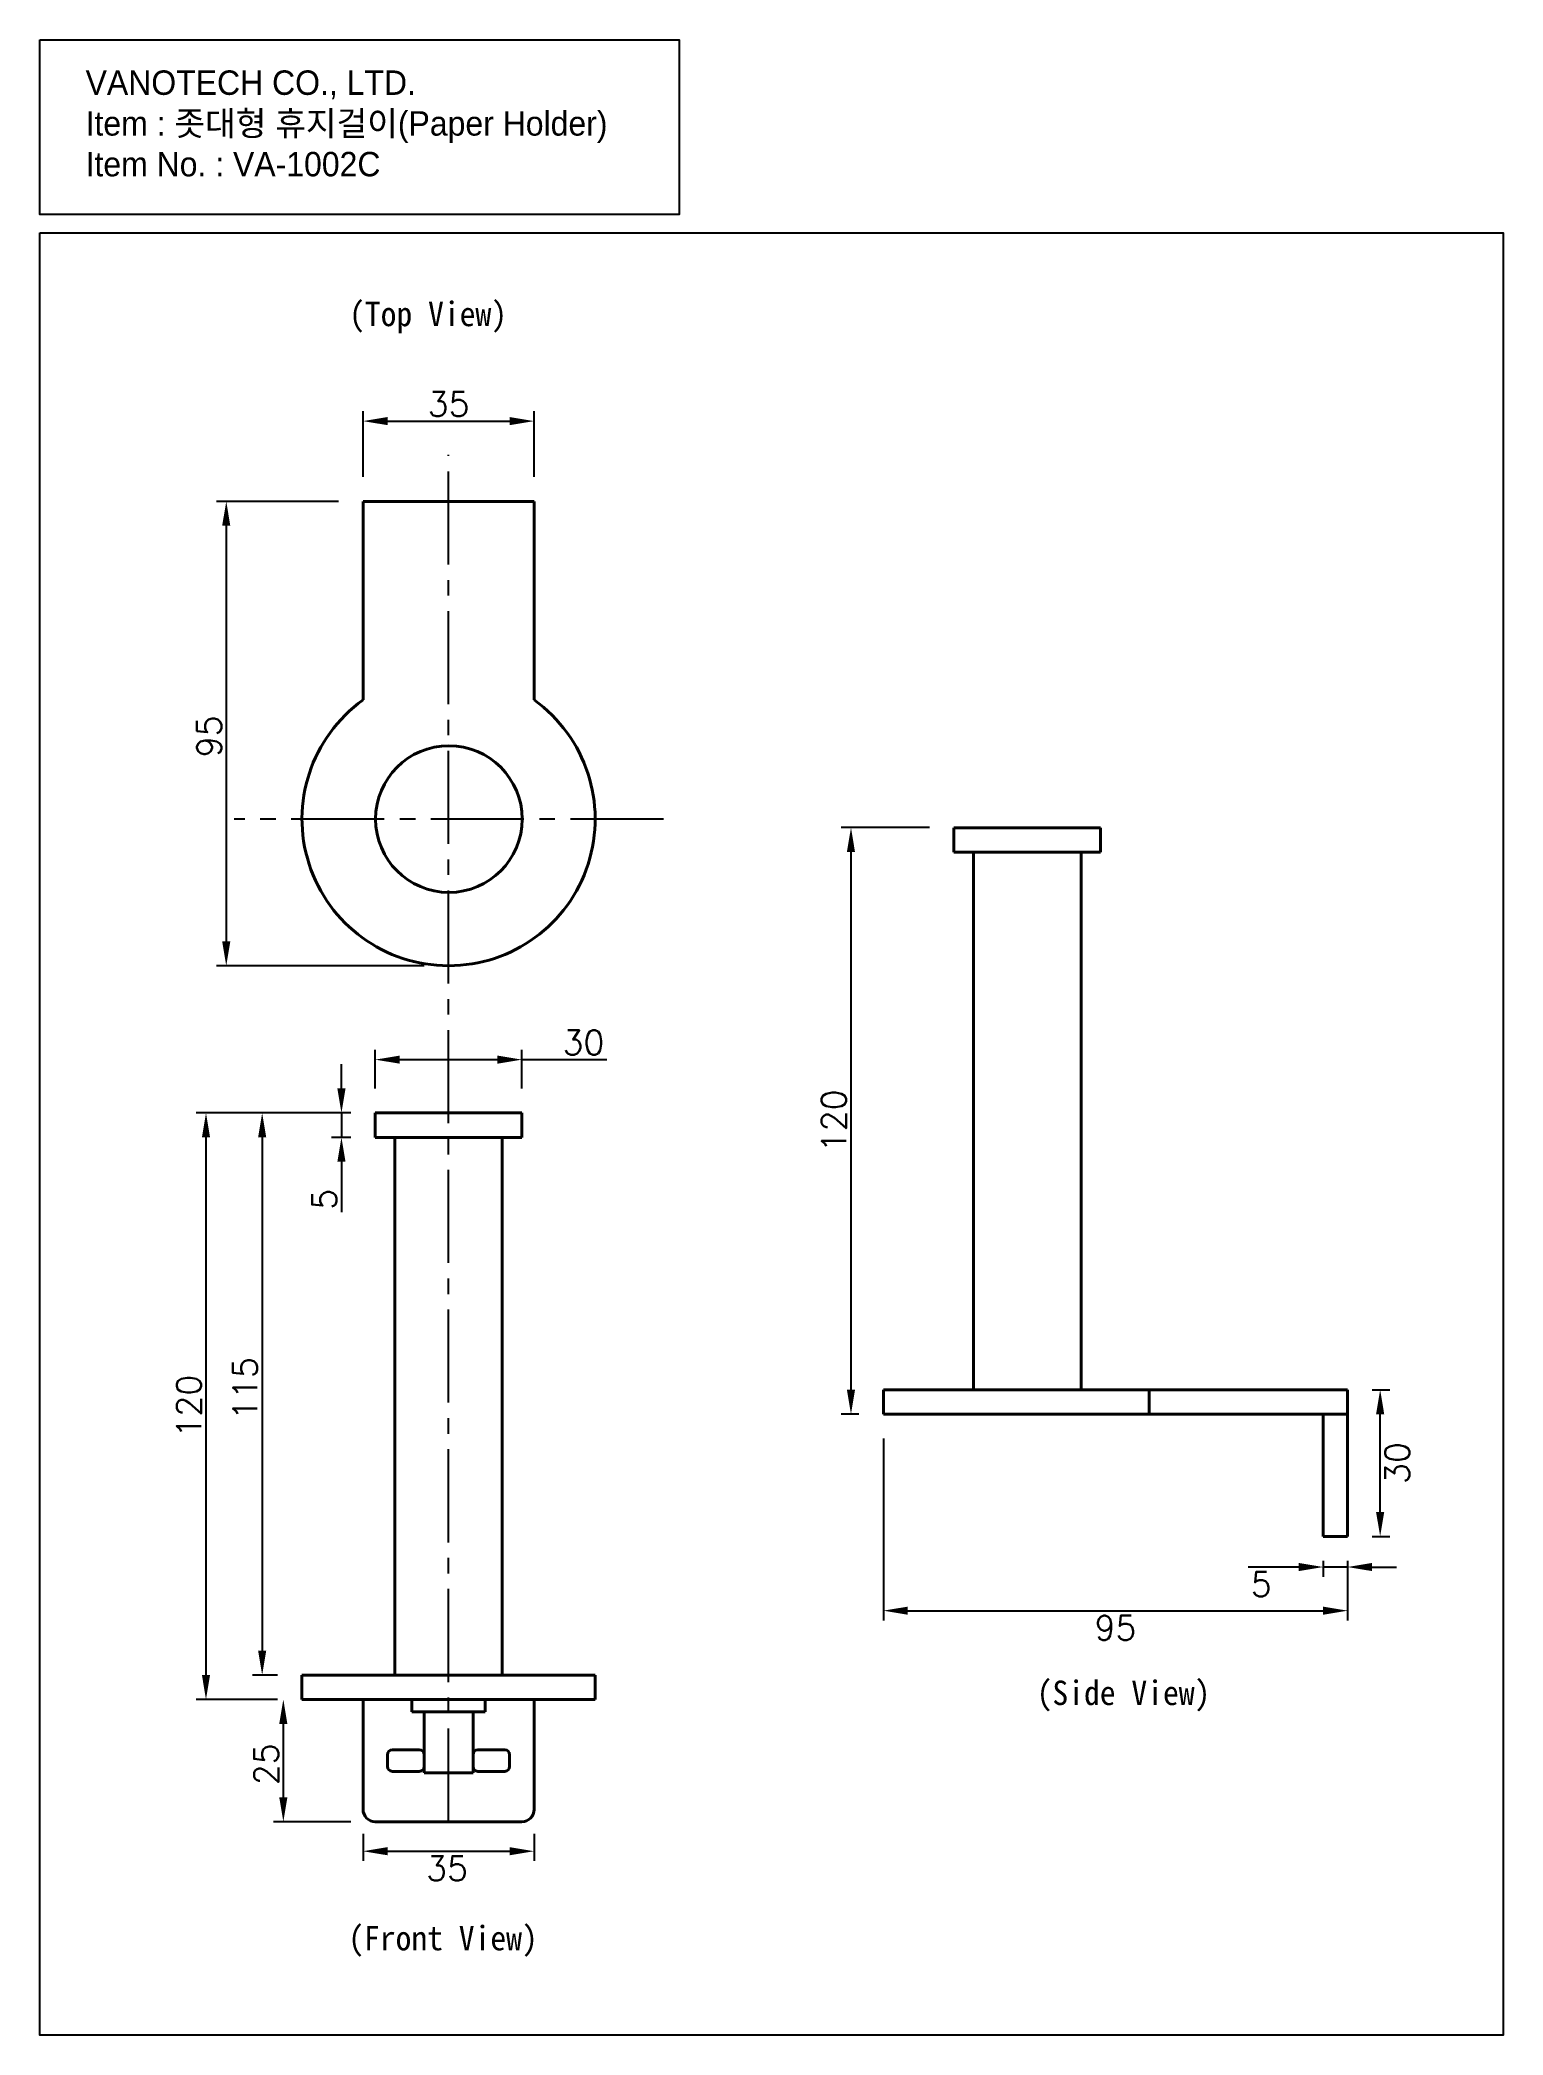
# Model space of a CAD drawing. Header units: millimetres. Extents: x 505 to 1401, y 920 to 2372.
# Drawn here: x 504.8 to 804.3, y 919.6 to 1327.7 of the extents above; entities outside this region: 4.
import ezdxf

# ---------------------------------------------------------------- set-up
doc = ezdxf.new("R2010")
doc.units = ezdxf.units.MM
doc.linetypes.add('CENTER2', pattern=[28.575, 19.05, -3.175, 3.175, -3.175])
doc.styles.get("Standard").update_dxf_attribs({"font": 'txt.shx', "bigfont": 'whgtxt.shx'})
doc.styles.add('스타일', font='', dxfattribs={"height": 20})
doc.styles.get('스타일').set_extended_font_data('Gulim')
doc.dimstyles.new('ISO-25', dxfattribs={"dimtxt": 5, "dimasz": 5, "dimexe": 2, "dimexo": 2, "dimgap": 2, "dimtad": 2, "dimtxsty": 'Standard', "dimcen": 2.5, "dimadec": 0, "dimazin": 0, "dimtfac": 1, "dimtmove": 0, "dimatfit": 3, "dimfxl": 1, "dimarcsym": 0})

# ---------------------------------------------------------------- blocks, each defined once
blk = doc.blocks.new('*D2')
at = {"color": 0, "lineweight": -2, "transparency": 16777216}
for p, q in [((570.99, 1238.32), (570.99, 1251.74)), ((575.99, 1249.74), (600.99, 1249.74)), ((605.99, 1238.32), (605.99, 1251.74))]:
    blk.add_line(p, q, dxfattribs=at)
at = {"color": 0, "transparency": 16777216}
for points in [[(575.99, 1250.57), (575.99, 1248.91), (570.99, 1249.74)], [(600.99, 1250.57), (600.99, 1248.91), (605.99, 1249.74)]]:
    blk.add_solid(points, dxfattribs=at)
at = {"layer": 'Defpoints', "color": 0, "transparency": 16777216}
for p in [(605.99, 1249.74), (570.99, 1233.32), (605.99, 1233.32)]:
    blk.add_point(p, dxfattribs=at)
at = {"color": 7, "transparency": 16777216, "insert": (588.49, 1253.24), "char_height": 5, "attachment_point": 5}
blk.add_mtext('35', dxfattribs=at)
blk = doc.blocks.new('*D3')
at = {"color": 0, "lineweight": -2, "transparency": 16777216}
for p, q in [((565.99, 1233.32), (540.99, 1233.32)), ((542.99, 1228.32), (542.99, 1143.32)), ((583.49, 1138.32), (540.99, 1138.32))]:
    blk.add_line(p, q, dxfattribs=at)
at = {"color": 0, "transparency": 16777216}
for points in [[(542.15, 1228.32), (543.82, 1228.32), (542.99, 1233.32)], [(542.15, 1143.32), (543.82, 1143.32), (542.99, 1138.32)]]:
    blk.add_solid(points, dxfattribs=at)
at = {"layer": 'Defpoints', "color": 0, "transparency": 16777216}
for p in [(570.99, 1233.32), (542.99, 1138.32), (588.49, 1138.32)]:
    blk.add_point(p, dxfattribs=at)
at = {"color": 7, "transparency": 16777216, "insert": (539.49, 1185.24), "char_height": 5, "attachment_point": 5, "rotation": 90}
blk.add_mtext('95', dxfattribs=at)
blk = doc.blocks.new('*D7')
at = {"color": 0, "lineweight": -2, "transparency": 16777216}
for p, q in [((568.49, 1108.21), (548.34, 1108.21)), ((550.34, 1103.21), (550.34, 998.21)), ((553.49, 993.21), (548.34, 993.21))]:
    blk.add_line(p, q, dxfattribs=at)
at = {"color": 0, "transparency": 16777216}
for points in [[(549.51, 1103.21), (551.17, 1103.21), (550.34, 1108.21)], [(549.51, 998.21), (551.17, 998.21), (550.34, 993.21)]]:
    blk.add_solid(points, dxfattribs=at)
at = {"layer": 'Defpoints', "color": 0, "transparency": 16777216}
for p in [(573.49, 1108.21), (550.34, 993.21), (558.49, 993.21)]:
    blk.add_point(p, dxfattribs=at)
at = {"color": 7, "transparency": 16777216, "insert": (546.84, 1051.82), "char_height": 5, "attachment_point": 5, "rotation": 90}
blk.add_mtext('115', dxfattribs=at)
blk = doc.blocks.new('*D8')
at = {"color": 0, "lineweight": -2, "transparency": 16777216}
for p, q in [((568.49, 1108.21), (536.84, 1108.21)), ((538.84, 1103.21), (538.84, 993.21)), ((553.49, 988.21), (536.84, 988.21))]:
    blk.add_line(p, q, dxfattribs=at)
at = {"color": 0, "transparency": 16777216}
for points in [[(538.01, 1103.21), (539.67, 1103.21), (538.84, 1108.21)], [(538.01, 993.21), (539.67, 993.21), (538.84, 988.21)]]:
    blk.add_solid(points, dxfattribs=at)
at = {"layer": 'Defpoints', "color": 0, "transparency": 16777216}
for p in [(573.49, 1108.21), (538.84, 988.21), (558.49, 988.21)]:
    blk.add_point(p, dxfattribs=at)
at = {"color": 7, "transparency": 16777216, "insert": (535.34, 1048.21), "char_height": 5, "attachment_point": 5, "rotation": 90}
blk.add_mtext('120', dxfattribs=at)
blk = doc.blocks.new('*D9')
at = {"color": 0, "lineweight": -2, "transparency": 16777216}
for p, q in [((570.99, 960.71), (570.99, 955.17)), ((605.99, 960.71), (605.99, 955.17)), ((575.99, 957.17), (600.99, 957.17))]:
    blk.add_line(p, q, dxfattribs=at)
at = {"color": 0, "transparency": 16777216}
for points in [[(575.99, 958), (575.99, 956.34), (570.99, 957.17)], [(600.99, 958), (600.99, 956.34), (605.99, 957.17)]]:
    blk.add_solid(points, dxfattribs=at)
at = {"layer": 'Defpoints', "color": 0, "transparency": 16777216}
for p in [(570.99, 965.71), (605.99, 965.71), (605.99, 957.17)]:
    blk.add_point(p, dxfattribs=at)
at = {"color": 7, "transparency": 16777216, "insert": (588.19, 953.67), "char_height": 5, "attachment_point": 5}
blk.add_mtext('35', dxfattribs=at)
blk = doc.blocks.new('*D10')
at = {"color": 0, "lineweight": -2, "transparency": 16777216}
for p, q in [((553.49, 988.21), (552.67, 988.21)), ((554.67, 968.21), (554.67, 983.21)), ((568.49, 963.21), (552.67, 963.21))]:
    blk.add_line(p, q, dxfattribs=at)
at = {"color": 0, "transparency": 16777216}
for points in [[(553.83, 983.21), (555.5, 983.21), (554.67, 988.21)], [(553.83, 968.21), (555.5, 968.21), (554.67, 963.21)]]:
    blk.add_solid(points, dxfattribs=at)
at = {"layer": 'Defpoints', "color": 0, "transparency": 16777216}
for p in [(554.67, 988.21), (558.49, 988.21), (573.49, 963.21)]:
    blk.add_point(p, dxfattribs=at)
at = {"color": 7, "transparency": 16777216, "insert": (551.17, 974.97), "char_height": 5, "attachment_point": 5, "rotation": 90}
blk.add_mtext('25', dxfattribs=at)
blk = doc.blocks.new('*D11')
at = {"color": 0, "lineweight": -2, "transparency": 16777216}
for p, q in [((573.49, 1113.21), (573.49, 1121.11)), ((578.49, 1119.11), (598.49, 1119.11)), ((603.49, 1113.21), (603.49, 1121.11)), ((603.49, 1119.11), (620.85, 1119.11))]:
    blk.add_line(p, q, dxfattribs=at)
at = {"color": 0, "transparency": 16777216}
for points in [[(578.49, 1119.94), (578.49, 1118.28), (573.49, 1119.11)], [(598.49, 1119.94), (598.49, 1118.28), (603.49, 1119.11)]]:
    blk.add_solid(points, dxfattribs=at)
at = {"layer": 'Defpoints', "color": 0, "transparency": 16777216}
for p in [(603.49, 1119.11), (573.49, 1108.21), (603.49, 1108.21)]:
    blk.add_point(p, dxfattribs=at)
at = {"color": 7, "transparency": 16777216, "insert": (616.1, 1122.61), "char_height": 5, "attachment_point": 5}
blk.add_mtext('30', dxfattribs=at)
blk = doc.blocks.new('*D12')
at = {"color": 0, "lineweight": -2, "transparency": 16777216}
for p, q in [((566.56, 1113.21), (566.56, 1118.21)), ((568.49, 1108.21), (564.56, 1108.21)), ((566.56, 1108.21), (566.56, 1103.21)), ((568.49, 1103.21), (564.56, 1103.21)), ((566.56, 1098.21), (566.56, 1087.88))]:
    blk.add_line(p, q, dxfattribs=at)
at = {"color": 0, "transparency": 16777216}
for points in [[(565.73, 1113.21), (567.4, 1113.21), (566.56, 1108.21)], [(565.73, 1098.21), (567.4, 1098.21), (566.56, 1103.21)]]:
    blk.add_solid(points, dxfattribs=at)
at = {"layer": 'Defpoints', "color": 0, "transparency": 16777216}
for p in [(573.49, 1108.21), (566.56, 1103.21), (573.49, 1103.21)]:
    blk.add_point(p, dxfattribs=at)
at = {"color": 7, "transparency": 16777216, "insert": (563.06, 1090.54), "char_height": 5, "attachment_point": 5, "rotation": 90}
blk.add_mtext('5', dxfattribs=at)
blk = doc.blocks.new('*D13')
at = {"color": 0, "lineweight": -2, "transparency": 16777216}
for p, q in [((677.47, 1041.57), (677.47, 1004.38)), ((772.47, 1016.57), (772.47, 1004.38)), ((682.47, 1006.38), (767.47, 1006.38))]:
    blk.add_line(p, q, dxfattribs=at)
at = {"color": 0, "transparency": 16777216}
for points in [[(682.47, 1007.21), (682.47, 1005.55), (677.47, 1006.38)], [(767.47, 1007.21), (767.47, 1005.55), (772.47, 1006.38)]]:
    blk.add_solid(points, dxfattribs=at)
at = {"layer": 'Defpoints', "color": 0, "transparency": 16777216}
for p in [(677.47, 1046.57), (772.47, 1021.57), (772.47, 1006.38)]:
    blk.add_point(p, dxfattribs=at)
at = {"color": 7, "transparency": 16777216, "insert": (724.97, 1002.88), "char_height": 5, "attachment_point": 5}
blk.add_mtext('95', dxfattribs=at)
blk = doc.blocks.new('*D14')
at = {"color": 0, "lineweight": -2, "transparency": 16777216}
for p, q in [((767.47, 1016.57), (767.47, 1013.31)), ((772.47, 1016.57), (772.47, 1013.31)), ((762.47, 1015.31), (752.14, 1015.31)), ((772.47, 1015.31), (767.47, 1015.31)), ((777.47, 1015.31), (782.47, 1015.31))]:
    blk.add_line(p, q, dxfattribs=at)
at = {"color": 0, "transparency": 16777216}
for points in [[(762.47, 1016.14), (762.47, 1014.48), (767.47, 1015.31)], [(777.47, 1016.14), (777.47, 1014.48), (772.47, 1015.31)]]:
    blk.add_solid(points, dxfattribs=at)
at = {"layer": 'Defpoints', "color": 0, "transparency": 16777216}
for p in [(767.47, 1021.57), (772.47, 1021.57), (767.47, 1015.31)]:
    blk.add_point(p, dxfattribs=at)
at = {"color": 7, "transparency": 16777216, "insert": (754.81, 1011.81), "char_height": 5, "attachment_point": 5}
blk.add_mtext('5', dxfattribs=at)
blk = doc.blocks.new('*D15')
at = {"color": 0, "lineweight": -2, "transparency": 16777216}
for p, q in [((686.92, 1166.57), (668.84, 1166.57)), ((670.84, 1161.57), (670.84, 1051.57)), ((672.47, 1046.57), (668.84, 1046.57))]:
    blk.add_line(p, q, dxfattribs=at)
at = {"color": 0, "transparency": 16777216}
for points in [[(670, 1161.57), (671.67, 1161.57), (670.84, 1166.57)], [(670, 1051.57), (671.67, 1051.57), (670.84, 1046.57)]]:
    blk.add_solid(points, dxfattribs=at)
at = {"layer": 'Defpoints', "color": 0, "transparency": 16777216}
for p in [(691.92, 1166.57), (670.84, 1046.57), (677.47, 1046.57)]:
    blk.add_point(p, dxfattribs=at)
at = {"color": 7, "transparency": 16777216, "insert": (667.34, 1106.57), "char_height": 5, "attachment_point": 5, "rotation": 90}
blk.add_mtext('120', dxfattribs=at)
blk = doc.blocks.new('*D16')
at = {"color": 0, "lineweight": -2, "transparency": 16777216}
for p, q in [((777.47, 1051.57), (781.14, 1051.57)), ((779.14, 1026.57), (779.14, 1046.57)), ((777.47, 1021.57), (781.14, 1021.57))]:
    blk.add_line(p, q, dxfattribs=at)
at = {"color": 0, "transparency": 16777216}
for points in [[(778.3, 1046.57), (779.97, 1046.57), (779.14, 1051.57)], [(778.3, 1026.57), (779.97, 1026.57), (779.14, 1021.57)]]:
    blk.add_solid(points, dxfattribs=at)
at = {"layer": 'Defpoints', "color": 0, "transparency": 16777216}
for p in [(772.47, 1051.57), (779.14, 1051.57), (772.47, 1021.57)]:
    blk.add_point(p, dxfattribs=at)
at = {"color": 7, "transparency": 16777216, "insert": (782.64, 1036.57), "char_height": 5, "attachment_point": 5, "rotation": 90}
blk.add_mtext('30', dxfattribs=at)

msp = doc.modelspace()

# ---------------------------------------------------------------- linework, layer by layer
for p, q in [((1396.15, 2371.644), (1396.15, 2276.644)), ((1401.15, 2371.644), (1401.15, 2276.644)), ((1396.15, 2331.011), (1401.15, 2331.011)), ((1396.15, 2276.644), (1401.15, 2276.644))]:
    msp.add_line(p, q)
at = {"color": 1, "linetype": 'CENTER2'}
for p, q in [((588.488, 963.211), (588.488, 1242.811)), ((632.488, 1168.322), (544.609, 1168.322))]:
    msp.add_line(p, q, dxfattribs=at)
at = {"lineweight": 40}
for p, q in [((570.988, 1233.322), (605.988, 1233.322)), ((570.988, 1192.689), (570.988, 1233.322)), ((605.988, 1233.322), (605.988, 1192.689)), ((691.922, 1166.565), (721.922, 1166.565)), ((691.922, 1161.565), (691.922, 1166.565)), ((721.922, 1161.565), (721.922, 1166.565)), ((691.922, 1161.565), (721.922, 1161.565)), ((695.922, 1051.565), (695.922, 1161.565)), ((717.922, 1051.565), (717.922, 1161.565)), ((573.488, 1108.211), (603.488, 1108.211)), ((573.488, 1103.211), (573.488, 1108.211)), ((603.488, 1103.211), (603.488, 1108.211)), ((573.488, 1103.211), (603.488, 1103.211)), ((577.488, 993.211), (577.488, 1103.211)), ((599.488, 993.211), (599.488, 1103.211)), ((772.472, 1051.565), (677.472, 1051.565)), ((677.472, 1051.565), (677.472, 1046.565)), ((704.422, 1051.565), (709.422, 1051.565)), ((731.839, 1051.565), (731.839, 1046.565)), ((772.472, 1051.565), (772.472, 1021.565)), ((772.472, 1046.565), (677.472, 1046.565)), ((767.472, 1046.565), (767.472, 1021.565)), ((772.472, 1021.565), (767.472, 1021.565)), ((558.488, 993.211), (558.488, 988.211)), ((558.488, 993.211), (618.488, 993.211)), ((585.988, 993.211), (590.988, 993.211)), ((618.488, 993.211), (618.488, 988.211)), ((558.488, 988.211), (618.488, 988.211)), ((570.988, 988.211), (570.988, 965.711)), ((580.988, 985.711), (580.988, 988.211)), ((595.988, 985.711), (595.988, 988.211)), ((605.988, 988.211), (605.988, 965.711)), ((580.988, 985.711), (595.988, 985.711)), ((583.488, 973.211), (583.488, 985.711)), ((593.488, 973.211), (593.488, 985.711)), ((575.988, 976.911), (575.988, 974.511)), ((576.988, 977.911), (582.488, 977.911)), ((583.488, 976.911), (583.488, 974.511)), ((593.488, 976.911), (593.488, 974.511)), ((594.488, 977.911), (599.988, 977.911)), ((600.988, 976.911), (600.988, 974.511)), ((582.488, 973.511), (576.988, 973.511)), ((583.488, 973.211), (593.488, 973.211)), ((594.488, 973.511), (599.988, 973.511)), ((573.488, 963.211), (603.488, 963.211))]:
    msp.add_line(p, q, dxfattribs=at)
at = {"color": 3}
msp.add_lwpolyline([(504.848, 1327.726), (635.676, 1327.726), (635.676, 1292.012), (504.848, 1292.012)], close=True, dxfattribs=at)
at = {"color": 6}
msp.add_lwpolyline([(504.848, 1288.258), (804.299, 1288.258), (804.299, 919.553), (504.848, 919.553)], close=True, dxfattribs=at)
at = {"lineweight": 40}
msp.add_circle((588.548, 1168.322), 15, dxfattribs=at)
for centre, radius, start, end in [((588.488, 1168.322), 30, 125.68533, 54.31467), ((576.988, 976.911), 1, 90, 180), ((582.488, 976.911), 1, 0, 90), ((594.488, 976.911), 1, 90, 180), ((599.988, 976.911), 1, 0, 90), ((576.988, 974.511), 1, 180, 270), ((582.488, 974.511), 1, 270, 0), ((594.488, 974.511), 1, 180, 270), ((599.988, 974.511), 1, 270, 0), ((573.488, 965.711), 2.5, 180, 270), ((603.488, 965.711), 2.5, 270, 0)]:
    msp.add_arc(centre, radius, start, end, dxfattribs=at)

# ---------------------------------------------------------------- texts
at = {"color": 3, "insert": (514.203, 1321.482), "char_height": 5, "width": 363.40321, "attachment_point": 1, "style": '스타일'}
msp.add_mtext('\\pt20;{\\C6;VANOTECH CO., LTD.\\P\\ptz;\\C256;Item : 좃대형 휴지걸이(Paper Holder)\\PItem No. : VA-1002C}', dxfattribs=at)
at = {"char_height": 5, "width": 228.83811, "attachment_point": 1}
for s, insert in [('{\\fGulimChe|b0|i0|c129|p49;(Top View)}', (568.132, 1274.165)), ('{\\fGulimChe|b0|i0|c129|p49;(Side View)}', (708.836, 992.076)), ('{\\fGulimChe|b0|i0|c129|p49;(Front View)}', (567.954, 941.901))]:
    msp.add_mtext(s, dxfattribs=dict(at, insert=insert))

# ---------------------------------------------------------------- dimensions: what is measured, and where the dimension line sits
at = {"color": 5}
for base, p1, p2, picture, middle in [((605.988, 1249.738), (570.988, 1233.322), (605.988, 1233.322), '*D2', (588.488, 1253.238)), ((772.472, 1006.38), (677.472, 1046.565), (772.472, 1021.565), '*D13', (724.972, 1002.88)), ((767.472, 1015.311), (772.472, 1021.565), (767.472, 1021.565), '*D14', (754.805, 1011.811))]:
    dim = msp.add_linear_dim(base=base, p1=p1, p2=p2, dimstyle='ISO-25', override={"dimtxt": 5, "dimasz": 5, "dimexo": 5, "dimgap": 1, "dimclrt": 7}, dxfattribs=at)
    dim.commit()
    dim.dimension.update_dxf_attribs({"geometry": picture, "text_midpoint": middle})
for base, p1, p2, override, picture, middle in [((542.988, 1138.322), (570.988, 1233.322), (588.488, 1138.322), {"dimtxt": 5, "dimasz": 5, "dimexo": 5, "dimgap": 1, "dimclrt": 7}, '*D3', (542.988, 1185.239)), ((550.342, 993.211), (573.488, 1108.211), (558.488, 993.211), {"dimtxt": 5, "dimasz": 5, "dimexo": 5, "dimgap": 1, "dimclrt": 7}, '*D7', (550.342, 1051.822)), ((779.136, 1051.565), (772.472, 1021.565), (772.472, 1051.565), {"dimexo": 5, "dimgap": 1, "dimclrt": 7}, '*D16', (779.136, 1036.565)), ((554.666, 988.211), (573.488, 963.211), (558.488, 988.211), {"dimtxt": 5, "dimasz": 5, "dimexo": 5, "dimgap": 1, "dimclrt": 7}, '*D10', (554.666, 974.966))]:
    dim = msp.add_linear_dim(base=base, p1=p1, p2=p2, angle=90, dimstyle='ISO-25', override=override, dxfattribs=at)
    dim.commit()
    dim.dimension.update_dxf_attribs({"geometry": picture, "text_midpoint": middle, "dimtype": 160})
for base, p1, p2, picture, middle in [((670.837, 1046.565), (691.922, 1166.565), (677.472, 1046.565), '*D15', (667.337, 1106.565)), ((566.562, 1103.211), (573.488, 1108.211), (573.488, 1103.211), '*D12', (563.062, 1090.544)), ((538.841, 988.211), (573.488, 1108.211), (558.488, 988.211), '*D8', (535.341, 1048.211))]:
    dim = msp.add_linear_dim(base=base, p1=p1, p2=p2, angle=90, dimstyle='ISO-25', override={"dimtxt": 5, "dimasz": 5, "dimexo": 5, "dimgap": 1, "dimclrt": 7}, dxfattribs=at)
    dim.commit()
    dim.dimension.update_dxf_attribs({"geometry": picture, "text_midpoint": middle})
for base, p1, p2, override, picture, middle in [((603.488, 1119.112), (573.488, 1108.211), (603.488, 1108.211), {"dimexo": 5, "dimgap": 1, "dimclrt": 7}, '*D11', (616.099, 1119.112)), ((605.988, 957.169), (570.988, 965.711), (605.988, 965.711), {"dimtxt": 5, "dimasz": 5, "dimexo": 5, "dimgap": 1, "dimclrt": 7}, '*D9', (588.192, 957.169))]:
    dim = msp.add_linear_dim(base=base, p1=p1, p2=p2, dimstyle='ISO-25', override=override, dxfattribs=at)
    dim.commit()
    dim.dimension.update_dxf_attribs({"geometry": picture, "text_midpoint": middle, "dimtype": 160})

doc.saveas('drawing.dxf')
